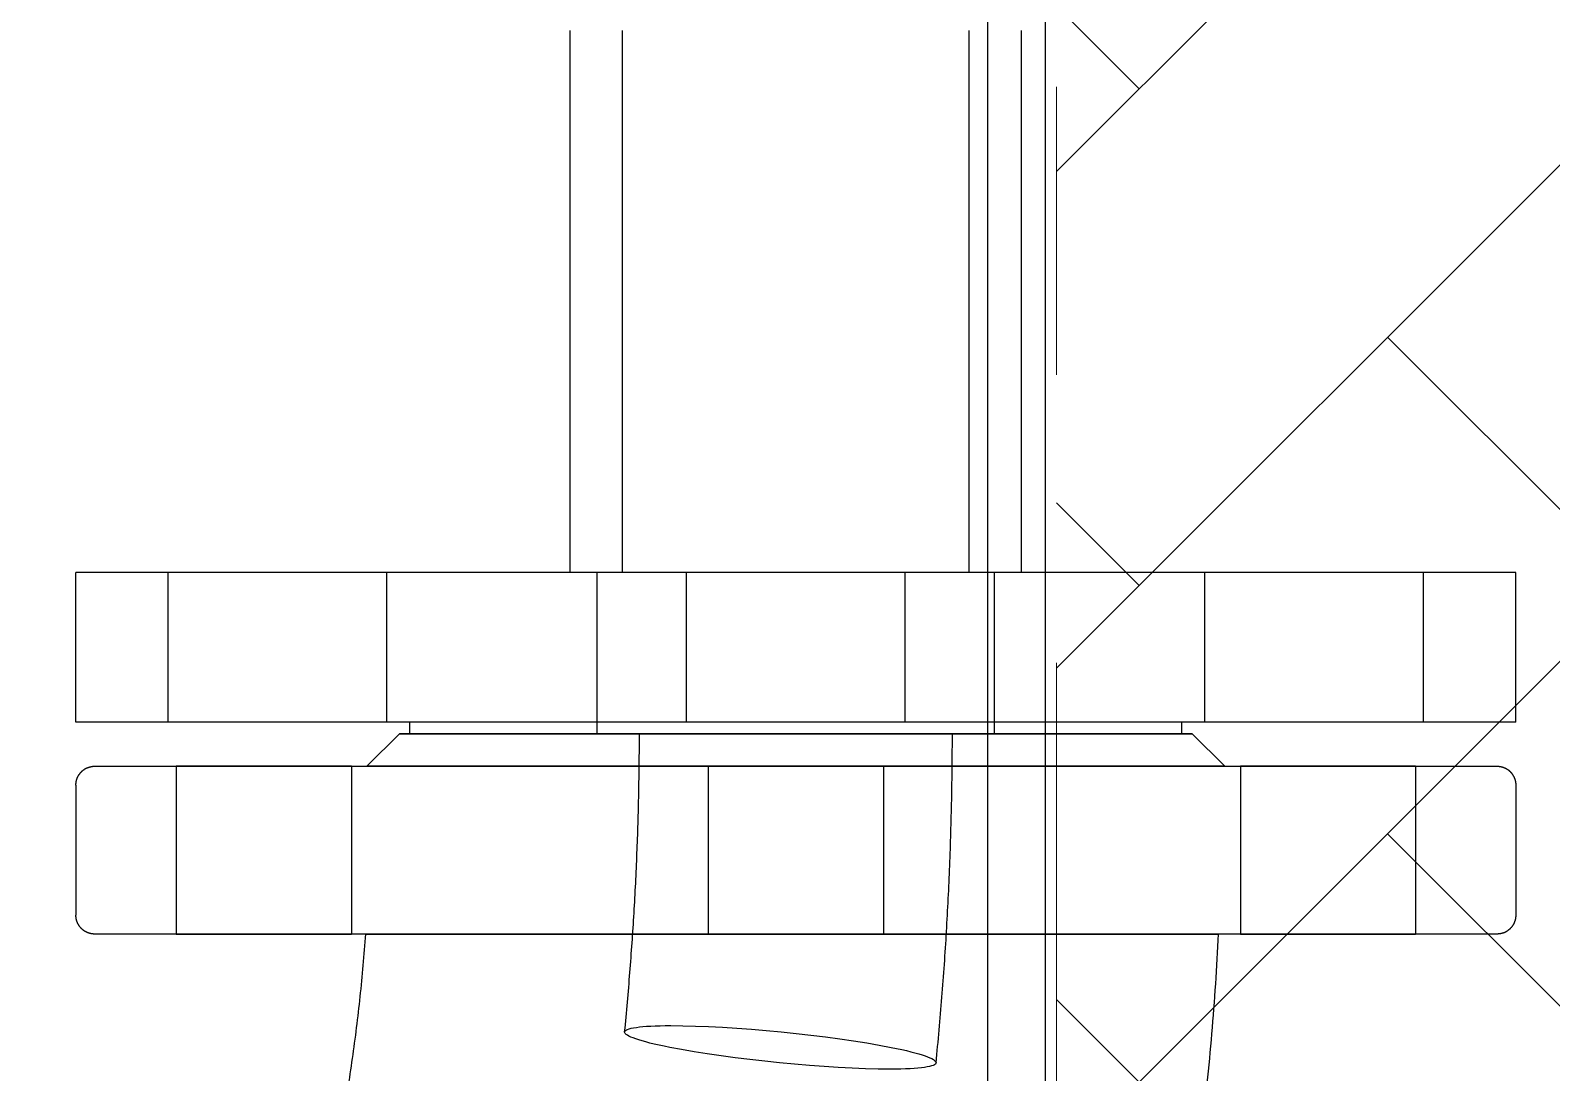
# Model space of a CAD drawing. Header units: millimetres. Extents: x -46397 to 283259, y -8690 to 23983.
# Drawn here: x -13782.1 to -13650.1, y 22098.3 to 22188.7 of the extents above; entities that cross this region are included whole.
import ezdxf

# ---------------------------------------------------------------- set-up
doc = ezdxf.new("R2010")
doc.units = ezdxf.units.MM
doc.linetypes.add('CENTER', pattern=[2, 1.25, -0.25, 0.25, -0.25])
doc.linetypes.add('PHANTOM', pattern=[63.5, 31.75, -6.35, 6.35, -6.35, 6.35, -6.35])
doc.layers.add('DUONGTAM', color=1, linetype='CENTER', lineweight=0)

# ---------------------------------------------------------------- blocks, each defined once
blk = doc.blocks.new('BO-3')
at = {"color": 251, "linetype": 'PHANTOM', "ltscale": 5, "extrusion": (0, 1, 0)}
for p, q in [((600, 4477.61), (600, 2977.61)), ((605, 4477.61), (605, 2977.61)), ((563.76, 4110.47), (563.76, 4157.51)), ((568.31, 4110.47), (568.31, 4157.51)), ((598.42, 4110.47), (598.42, 4157.51)), ((602.96, 4110.47), (602.96, 4157.51)), ((645.86, 4110.47), (520.86, 4110.47)), ((520.86, 4097.47), (520.86, 4110.47)), ((528.86, 4097.47), (528.86, 4110.47)), ((547.86, 4097.47), (547.86, 4110.47)), ((566.11, 4096.47), (566.11, 4110.47)), ((573.86, 4097.47), (573.86, 4110.47)), ((592.86, 4097.47), (592.86, 4110.47)), ((600.61, 4096.47), (600.61, 4110.47)), ((618.86, 4097.47), (618.86, 4110.47)), ((637.86, 4097.47), (637.86, 4110.47)), ((645.86, 4097.47), (645.86, 4110.47)), ((645.86, 4097.47), (520.86, 4097.47)), ((548.96, 4096.47), (546.13, 4093.64)), ((549.86, 4096.47), (549.86, 4097.47)), ((616.86, 4096.47), (549.86, 4096.47)), ((616.86, 4096.47), (616.86, 4097.47)), ((617.76, 4096.47), (620.59, 4093.64)), ((529.56, 4093.64), (529.56, 4079.08)), ((544.78, 4093.64), (544.78, 4079.08)), ((546.13, 4093.64), (546.13, 4093.64)), ((575.75, 4093.64), (575.75, 4079.08)), ((590.97, 4093.64), (590.97, 4079.08)), ((620.59, 4093.64), (620.59, 4093.64)), ((621.95, 4093.64), (621.95, 4079.08)), ((637.17, 4093.64), (637.17, 4079.08)), ((520.86, 4092.01), (520.86, 4080.71)), ((645.86, 4092.01), (645.86, 4080.71)), ((575.75, 4079.08), (575.75, 4079.08)), ((590.97, 4079.08), (590.97, 4079.08))]:
    blk.add_line(p, q, dxfattribs=at)
at = {"color": 251, "linetype": 'PHANTOM', "ltscale": 5, "extrusion": (0, 0, -1)}
for centre, major_axis, start_param, end_param in [((583.36, 4096.47), (-34.4, 0), 0.000005, 0.785398), ((583.36, 4096.47), (34.4, 0), -0.000005, 3.141597), ((583.36, 4096.47), (34.4, 0), -2.356194, -0.000005), ((583.36, 4096.47), (13.59, 0), -2.356194, 3.926991), ((583.36, 4093.64), (37.23, 0), -2.356194, 3.926991), ((537.17, 4079.08), (7.61, 0), -2.356194, 3.926991), ((583.36, 4079.08), (7.61, 0), -2.356194, 3.926991), ((583.36, 4079.08), (7.61, 0), -2.356194, 3.926991), ((629.56, 4079.08), (7.61, 0), -2.356194, 3.926991)]:
    blk.add_ellipse(centre, major_axis=major_axis, ratio=0.000005, start_param=start_param, end_param=end_param, dxfattribs=at)
at = {"color": 251, "linetype": 'PHANTOM', "ltscale": 5}
for centre, major_axis, ratio, start_param, end_param in [((537.17, 4093.64), (7.61, 0), 0.000005, 2.35619449002486, 8.639379797204446), ((583.36, 4093.64), (7.61, 0), 0.000005, 2.35619449002486, 8.639379797204446), ((583.36, 4093.64), (7.61, 0), 0.000005, 2.35619449002486, 8.639379797204446), ((629.56, 4093.64), (7.61, 0), 0.000005, 2.35619449002486, 8.639379797204446), ((695.58, 4009.51), (0, 67.93), 0.707107, 0, 1.57079), ((582.02, 4069.24), (13.52, -1.34), 0.098406, -2.351305, 3.93188)]:
    blk.add_ellipse(centre, major_axis=major_axis, ratio=ratio, start_param=start_param, end_param=end_param, dxfattribs=at)
for points, knots in [([(568.5, 4070.58), (568.67, 4072.3), (568.82, 4074.02), (569.09, 4077.46), (569.21, 4079.18), (569.42, 4082.63), (569.5, 4084.36), (569.64, 4087.81), (569.69, 4089.54), (569.76, 4093.01), (569.78, 4094.74), (569.78, 4096.47)], [1.4311765, 1.4311765, 1.4311765, 1.4311765, 1.4591018, 1.4591018, 1.4870271, 1.4870271, 1.5149523, 1.5149523, 1.5428776, 1.5428776, 1.5708029, 1.5708029, 1.5708029, 1.5708029]), ([(595.54, 4067.9), (595.72, 4069.79), (595.89, 4071.69), (596.2, 4075.49), (596.33, 4077.39), (596.55, 4081.2), (596.65, 4083.1), (596.8, 4086.92), (596.85, 4088.83), (596.93, 4092.65), (596.95, 4094.56), (596.95, 4096.47)], [1.4311765, 1.4311765, 1.4311765, 1.4311765, 1.4591018, 1.4591018, 1.4870271, 1.4870271, 1.5149523, 1.5149523, 1.5428776, 1.5428776, 1.5708029, 1.5708029, 1.5708029, 1.5708029]), ([(520.86, 4092.01), (520.86, 4092.19), (520.89, 4092.37), (521, 4092.7), (521.09, 4092.86), (521.29, 4093.13), (521.42, 4093.26), (521.71, 4093.45), (521.87, 4093.53), (522.12, 4093.6), (522.2, 4093.62), (522.33, 4093.64), (522.37, 4093.64), (522.43, 4093.64), (522.44, 4093.64), (522.46, 4093.64), (522.46, 4093.64), (522.47, 4093.64), (522.47, 4093.64), (522.48, 4093.64), (522.48, 4093.64), (522.48, 4093.64), (522.48, 4093.64), (522.49, 4093.64), (522.49, 4093.64), (522.49, 4093.64), (522.49, 4093.64), (522.49, 4093.64), (522.49, 4093.64), (522.5, 4093.64), (522.5, 4093.64), (522.53, 4093.64), (522.56, 4093.64), (522.77, 4093.64), (523.06, 4093.64), (523.9, 4093.64), (524.45, 4093.64), (525.8, 4093.64), (526.6, 4093.64), (528.46, 4093.64), (529.51, 4093.64), (531.84, 4093.64), (533.12, 4093.64), (535.9, 4093.64), (537.39, 4093.64), (540.58, 4093.64), (542.27, 4093.64), (545.82, 4093.64), (547.69, 4093.64), (551.56, 4093.64), (553.57, 4093.64), (557.72, 4093.64), (559.85, 4093.64), (564.21, 4093.64), (566.44, 4093.64), (570.96, 4093.64), (573.25, 4093.64), (577.86, 4093.64), (580.19, 4093.64), (584.84, 4093.64), (587.18, 4093.64), (591.8, 4093.64), (594.11, 4093.64), (598.65, 4093.64), (600.9, 4093.64), (605.3, 4093.64), (607.46, 4093.64), (611.66, 4093.64), (613.71, 4093.64), (617.65, 4093.64), (619.56, 4093.64), (623.19, 4093.64), (624.93, 4093.64), (628.2, 4093.64), (629.75, 4093.64), (632.63, 4093.64), (633.97, 4093.64), (636.41, 4093.64), (637.51, 4093.64), (639.49, 4093.64), (640.35, 4093.64), (641.83, 4093.64), (642.44, 4093.64), (643.4, 4093.64), (643.75, 4093.64), (644.06, 4093.64), (644.13, 4093.64), (644.19, 4093.64), (644.21, 4093.64), (644.22, 4093.64), (644.23, 4093.64), (644.23, 4093.64), (644.23, 4093.64), (644.24, 4093.64), (644.23, 4093.64), (644.24, 4093.64), (644.25, 4093.64), (644.25, 4093.64), (644.25, 4093.64), (644.25, 4093.64), (644.25, 4093.64), (644.26, 4093.64), (644.26, 4093.64), (644.27, 4093.64), (644.28, 4093.64), (644.3, 4093.64), (644.31, 4093.64), (644.36, 4093.64), (644.39, 4093.64), (644.53, 4093.62), (644.63, 4093.6), (644.9, 4093.51), (645.06, 4093.43), (645.34, 4093.23), (645.46, 4093.1), (645.66, 4092.82), (645.74, 4092.66), (645.84, 4092.34), (645.86, 4092.18), (645.86, 4092.01)], [0, 0, 0, 0, 0.528736, 0.528736, 1.047921, 1.047921, 1.567449, 1.567449, 2.086964, 2.086964, 2.344199, 2.344199, 2.473782, 2.473782, 2.514623, 2.514623, 2.527888, 2.527888, 2.534445, 2.534445, 2.547747, 2.547747, 2.574177, 2.574177, 2.606475, 2.606475, 2.703306, 2.703306, 2.993693, 2.993693, 3.864856, 3.864856, 6.478895, 6.478895, 13.48298, 13.48298, 20.462889, 20.462889, 27.442146, 27.442146, 34.421351, 34.421351, 41.400544, 41.400544, 48.379732, 48.379732, 55.358919, 55.358919, 62.338104, 62.338104, 69.317289, 69.317289, 76.296474, 76.296474, 83.275658, 83.275658, 90.254842, 90.254842, 97.234026, 97.234026, 104.21321, 104.21321, 111.192394, 111.192394, 118.171578, 118.171578, 125.150762, 125.150762, 132.129946, 132.129946, 139.109131, 139.109131, 146.088316, 146.088316, 153.067501, 153.067501, 160.046687, 160.046687, 167.025875, 167.025875, 174.005066, 174.005066, 180.984267, 180.984267, 187.963501, 187.963501, 190.875835, 190.875835, 192.295898, 192.295898, 192.987402, 192.987402, 193.506022, 193.506022, 193.603436, 193.603436, 193.613191, 193.613191, 193.619737, 193.619737, 193.626295, 193.626295, 193.639578, 193.639578, 193.665966, 193.665966, 193.700248, 193.700248, 193.803071, 193.803071, 194.112683, 194.112683, 194.636116, 194.636116, 195.155483, 195.155483, 195.675004, 195.675004, 196.157959, 196.157959, 196.157959, 196.157959]), ([(546.02, 4079.08), (545.8, 4079.08), (545.57, 4079.08), (543.53, 4079.08), (541.8, 4079.08), (538.52, 4079.08), (536.97, 4079.08), (534.1, 4079.08), (532.76, 4079.08), (530.32, 4079.08), (529.21, 4079.08), (527.24, 4079.08), (526.37, 4079.08), (524.9, 4079.08), (524.29, 4079.08), (523.32, 4079.08), (522.97, 4079.08), (522.67, 4079.08), (522.6, 4079.08), (522.53, 4079.08), (522.52, 4079.08), (522.5, 4079.08), (522.5, 4079.08), (522.49, 4079.08), (522.49, 4079.08), (522.49, 4079.08), (522.49, 4079.08), (522.48, 4079.08), (522.48, 4079.08), (522.48, 4079.08), (522.48, 4079.08), (522.47, 4079.08), (522.47, 4079.08), (522.47, 4079.08), (522.46, 4079.08), (522.45, 4079.08), (522.44, 4079.08), (522.42, 4079.08), (522.41, 4079.08), (522.36, 4079.08), (522.33, 4079.09), (522.19, 4079.1), (522.09, 4079.13), (521.83, 4079.21), (521.67, 4079.29), (521.39, 4079.5), (521.26, 4079.62), (521.06, 4079.91), (520.98, 4080.07), (520.89, 4080.39), (520.86, 4080.55), (520.86, 4080.71)], [138.252865, 138.252865, 138.252865, 138.252865, 139.109131, 139.109131, 146.088316, 146.088316, 153.067501, 153.067501, 160.046687, 160.046687, 167.025875, 167.025875, 174.005066, 174.005066, 180.984267, 180.984267, 187.963501, 187.963501, 190.875835, 190.875835, 192.295898, 192.295898, 192.987402, 192.987402, 193.506022, 193.506022, 193.603436, 193.603436, 193.613191, 193.613191, 193.619737, 193.619737, 193.626295, 193.626295, 193.639578, 193.639578, 193.665966, 193.665966, 193.700248, 193.700248, 193.803071, 193.803071, 194.112683, 194.112683, 194.636116, 194.636116, 195.155483, 195.155483, 195.675004, 195.675004, 196.157959, 196.157959, 196.157959, 196.157959]), ([(645.86, 4080.71), (645.86, 4080.53), (645.83, 4080.36), (645.72, 4080.02), (645.64, 4079.87), (645.43, 4079.59), (645.3, 4079.47), (645.02, 4079.27), (644.86, 4079.19), (644.61, 4079.12), (644.52, 4079.1), (644.4, 4079.09), (644.35, 4079.08), (644.3, 4079.08), (644.28, 4079.08), (644.27, 4079.08), (644.26, 4079.08), (644.26, 4079.08), (644.25, 4079.08), (644.25, 4079.08), (644.25, 4079.08), (644.24, 4079.08), (644.24, 4079.08), (644.24, 4079.08), (644.24, 4079.08), (644.24, 4079.08), (644.23, 4079.08), (644.23, 4079.08), (644.23, 4079.08), (644.23, 4079.08), (644.22, 4079.08), (644.2, 4079.08), (644.16, 4079.08), (643.95, 4079.08), (643.66, 4079.08), (642.83, 4079.08), (642.28, 4079.08), (640.93, 4079.08), (640.12, 4079.08), (638.27, 4079.08), (637.22, 4079.08), (634.89, 4079.08), (633.6, 4079.08), (630.83, 4079.08), (629.33, 4079.08), (626.15, 4079.08), (624.45, 4079.08), (621.83, 4079.08), (620.95, 4079.08), (620.06, 4079.08)], [0, 0, 0, 0, 0.528736, 0.528736, 1.047921, 1.047921, 1.567449, 1.567449, 2.086964, 2.086964, 2.344199, 2.344199, 2.473782, 2.473782, 2.514623, 2.514623, 2.527888, 2.527888, 2.534445, 2.534445, 2.547747, 2.547747, 2.574177, 2.574177, 2.606475, 2.606475, 2.703306, 2.703306, 2.993693, 2.993693, 3.864856, 3.864856, 6.478895, 6.478895, 13.48298, 13.48298, 20.462889, 20.462889, 27.442146, 27.442146, 34.421351, 34.421351, 41.400544, 41.400544, 48.379732, 48.379732, 55.358919, 55.358919, 58.709292, 58.709292, 58.709292, 58.709292]), ([(541.78, 4052.69), (542.21, 4054.37), (542.61, 4056.07), (543.36, 4059.5), (543.71, 4061.24), (544.34, 4064.74), (544.62, 4066.51), (545.13, 4070.06), (545.35, 4071.85), (545.74, 4075.45), (545.9, 4077.26), (546.02, 4079.08)], [1.221737, 1.221737, 1.221737, 1.221737, 1.2716956, 1.2716956, 1.3216541, 1.3216541, 1.3716127, 1.3716127, 1.4215712, 1.4215712, 1.4715298, 1.4715298, 1.4715298, 1.4715298]), ([(546.02, 4079.08), (546.02, 4079.08), (546.11, 4079.08), (546.44, 4079.08), (546.64, 4079.08), (547.17, 4079.08), (547.49, 4079.08), (548.62, 4079.08), (549.59, 4079.08), (551.07, 4079.08), (551.38, 4079.08), (552.02, 4079.08), (552.36, 4079.08), (553.41, 4079.08), (554.15, 4079.08), (556.5, 4079.08), (558.24, 4079.08), (560.62, 4079.08), (561.11, 4079.08), (562.1, 4079.08), (562.61, 4079.08), (564.14, 4079.08), (566.23, 4079.08), (568.43, 4079.08), (570.12, 4079.08), (570.69, 4079.08), (571.84, 4079.08), (572.43, 4079.08), (575.36, 4079.08), (577.73, 4079.08), (581.34, 4079.08), (582.55, 4079.08), (584.38, 4079.08), (584.99, 4079.08), (586.2, 4079.08), (586.81, 4079.08), (589.82, 4079.08), (592.17, 4079.08), (595.06, 4079.08), (595.63, 4079.08), (596.77, 4079.08), (597.34, 4079.08), (599.01, 4079.08), (600.1, 4079.08), (603.26, 4079.08), (605.24, 4079.08), (607.56, 4079.08), (608.02, 4079.08), (608.9, 4079.08), (609.33, 4079.08), (610.59, 4079.08), (611.38, 4079.08), (612.88, 4079.08), (613.58, 4079.08), (614.89, 4079.08), (615.5, 4079.08), (617.15, 4079.08), (618.03, 4079.08), (619.01, 4079.08), (619.28, 4079.08), (619.71, 4079.08), (619.86, 4079.08), (620.02, 4079.08), (620.06, 4079.08), (620.06, 4079.08)], [0.0025516, 0.0025516, 0.0025516, 0.0025516, 0.006654, 0.006654, 0.0099811, 0.0099811, 0.0133081, 0.0133081, 0.0199621, 0.0199621, 0.0216256, 0.0216256, 0.0232891, 0.0232891, 0.0266161, 0.0266161, 0.0332702, 0.0332702, 0.0349337, 0.0349337, 0.0365972, 0.0365972, 0.0399242, 0.0432512, 0.0432512, 0.0449147, 0.0449147, 0.0465782, 0.0465782, 0.0532323, 0.0532323, 0.0565593, 0.0565593, 0.0582228, 0.0582228, 0.0598863, 0.0598863, 0.0665403, 0.0665403, 0.0682039, 0.0682039, 0.0698674, 0.0698674, 0.0731944, 0.0731944, 0.0798484, 0.0798484, 0.0815119, 0.0815119, 0.0831754, 0.0831754, 0.0865024, 0.0865024, 0.0898295, 0.0898295, 0.0931565, 0.0931565, 0.0998105, 0.0998105, 0.1031375, 0.1031375, 0.1064646, 0.1064646, 0.1090796, 0.1090796, 0.1090796, 0.1090796]), ([(620.06, 4079.08), (619.09, 4079.08), (618.11, 4079.08), (615.16, 4079.08), (613.15, 4079.08), (609.01, 4079.08), (606.87, 4079.08), (602.51, 4079.08), (600.29, 4079.08), (595.77, 4079.08), (593.48, 4079.08), (588.86, 4079.08), (586.53, 4079.08), (581.88, 4079.08), (579.55, 4079.08), (574.92, 4079.08), (572.62, 4079.08), (568.07, 4079.08), (565.82, 4079.08), (561.42, 4079.08), (559.26, 4079.08), (555.06, 4079.08), (553.01, 4079.08), (549.31, 4079.08), (547.64, 4079.08), (546.02, 4079.08)], [58.709292, 58.709292, 58.709292, 58.709292, 62.338104, 62.338104, 69.317289, 69.317289, 76.296474, 76.296474, 83.275658, 83.275658, 90.254842, 90.254842, 97.234026, 97.234026, 104.21321, 104.21321, 111.192394, 111.192394, 118.171578, 118.171578, 125.150762, 125.150762, 132.129946, 132.129946, 138.252865, 138.252865, 138.252865, 138.252865]), ([(620.06, 4079.08), (620.06, 4079.08), (619.97, 4079.08), (619.73, 4079.08), (619.64, 4079.08), (619.43, 4079.08), (619.32, 4079.08), (618.92, 4079.08), (618.61, 4079.08), (617.86, 4079.08), (617.43, 4079.08), (616.7, 4079.08), (616.44, 4079.08), (615.9, 4079.08), (615.61, 4079.08), (614.12, 4079.08), (612.74, 4079.08), (610.39, 4079.08), (609.56, 4079.08), (608.24, 4079.08), (607.79, 4079.08), (606.87, 4079.08), (606.4, 4079.08), (604.03, 4079.08), (602, 4079.08), (599.3, 4079.08), (598.76, 4079.08), (597.65, 4079.08), (597.08, 4079.08), (595.38, 4079.08), (594.23, 4079.08), (590.75, 4079.08), (588.38, 4079.08), (585.34, 4079.08), (584.73, 4079.08), (583.51, 4079.08), (582.91, 4079.08), (581.09, 4079.08), (579.89, 4079.08), (577.49, 4079.08), (576.3, 4079.08), (574.52, 4079.08), (573.93, 4079.08), (572.75, 4079.08), (572.17, 4079.08), (569.27, 4079.08), (567.06, 4079.08), (563.89, 4079.08), (562.86, 4079.08), (561.36, 4079.08), (560.86, 4079.08), (559.9, 4079.08), (559.43, 4079.08), (557.13, 4079.08), (555.45, 4079.08), (553.2, 4079.08), (552.48, 4079.08), (551.18, 4079.08), (550.58, 4079.08), (549.48, 4079.08), (548.99, 4079.08), (548.11, 4079.08), (547.72, 4079.08), (547.09, 4079.08), (546.83, 4079.08), (546.63, 4079.08)], [0.1090796, 0.1090796, 0.1090796, 0.1090796, 0.1131186, 0.1131186, 0.1147821, 0.1147821, 0.1164456, 0.1164456, 0.1197726, 0.1197726, 0.1230996, 0.1230996, 0.1247631, 0.1247631, 0.1264267, 0.1264267, 0.1330807, 0.1330807, 0.1364077, 0.1364077, 0.1380712, 0.1380712, 0.1397347, 0.1397347, 0.1463888, 0.1463888, 0.1480523, 0.1480523, 0.1497158, 0.1497158, 0.1530428, 0.1530428, 0.1596968, 0.1596968, 0.1613603, 0.1613603, 0.1630238, 0.1630238, 0.1663509, 0.1663509, 0.1696779, 0.1696779, 0.1713414, 0.1713414, 0.1730049, 0.1730049, 0.1796589, 0.1796589, 0.1829859, 0.1829859, 0.1846495, 0.1846495, 0.186313, 0.186313, 0.192967, 0.192967, 0.196294, 0.196294, 0.199621, 0.199621, 0.2029481, 0.2029481, 0.2062751, 0.2062751, 0.2093661, 0.2093661, 0.2093661, 0.2093661]), ([(617.12, 4051.91), (617.2, 4052.35), (617.27, 4052.8), (617.81, 4056.08), (618.22, 4058.93), (618.93, 4064.66), (619.24, 4067.54), (619.73, 4073.3), (619.92, 4076.19), (620.06, 4079.08)], [1.3343023, 1.3343023, 1.3343023, 1.3343023, 1.3427134, 1.3427134, 1.3963654, 1.3963654, 1.4500174, 1.4500174, 1.5036693, 1.5036693, 1.5036693, 1.5036693])]:
    blk.add_open_spline(points, degree=3, knots=knots, dxfattribs=at)
for points in [[(546.13, 4079.08), (546.06, 4079.08), (546.02, 4079.08), (546.02, 4079.08)], [(546.63, 4079.08), (546.4, 4079.08), (546.23, 4079.08), (546.13, 4079.08)]]:
    blk.add_open_spline(points, degree=3, dxfattribs=at)

msp = doc.modelspace()

# ---------------------------------------------------------------- hatches: boundary and pattern name
h = msp.add_hatch()
h.set_pattern_fill('AR-HBONE', color=1, scale=0.3)
h.set_pattern_definition([(45, (0, 17679.127), (0, 43.10523), [91.44, -30.48]), (135, (21.553, 17700.68), (4e-15, 43.10523), [91.44, -30.48])])
edge = h.paths.add_edge_path()
edge.add_arc((-13902.92, 22560.31), 309.87, 359.6667, 423.117)
edge.add_arc((-14299.06, 21778.84), 1186, 63.1183, 116.88159)
edge.add_arc((-14695.19, 22560.3), 309.87, 116.8828, 180.3331)
edge.add_line((-15005.06, 22558.5), (-15005.06, 20959.16))
edge.add_arc((-14695.19, 20957.35), 309.87, 179.6666, 243.1169)
edge.add_arc((-14299.06, 21738.82), 1186, 243.11829, 296.88158)
edge.add_arc((-13902.92, 20957.35), 309.87, 296.8828, 360.3331)
edge.add_line((-13593.06, 20959.16), (-13593.06, 22558.5))
edge = h.paths.add_edge_path(flags=16)
edge.add_arc((-14695.19, 20957.35), 209.87, 179.5949, 243.1169, ccw=False)
edge.add_line((-14905.06, 20958.84), (-14905.06, 22558.82))
edge.add_arc((-14695.19, 22560.31), 209.87, 116.8831, 180.4051, ccw=False)
edge.add_arc((-14299.06, 21778.84), 1086, 63.11836, 116.88165, ccw=False)
edge.add_arc((-13902.92, 22560.31), 209.87, -0.4051, 63.117, ccw=False)
edge.add_line((-13693.06, 22558.82), (-13693.06, 20958.84))
edge.add_arc((-13902.92, 20957.35), 209.87, -63.117, 0.4051, ccw=False)
edge.add_arc((-14299.06, 21738.81), 1086, 243.11835, 296.88164, ccw=False)

# ---------------------------------------------------------------- linework, layer by layer
at = {"layer": 'DUONGTAM', "color": 5, "lineweight": 0, "ltscale": 100, "elevation": -1.5}
msp.add_lwpolyline([(-14905.06, 22508.83), (-14905.06, 21008.83), (-14905.06, 20958.84, 0.28449), (-14790.09, 20770.17, 0.238987), (-13808.02, 20770.17, 0.28449), (-13693.06, 20958.84), (-13693.06, 21008.83), (-13693.06, 22508.83), (-13693.06, 22558.82, 0.28449), (-13808.02, 22747.49, 0.238987), (-14790.09, 22747.49, 0.28449), (-14905.06, 22558.82), (-14905.06, 22508.83)], format="xyb", dxfattribs=at)

# ---------------------------------------------------------------- block references
msp.add_blockref('BO-3', (-14299.06, 18031.21, -1.5))

doc.saveas('drawing.dxf')
